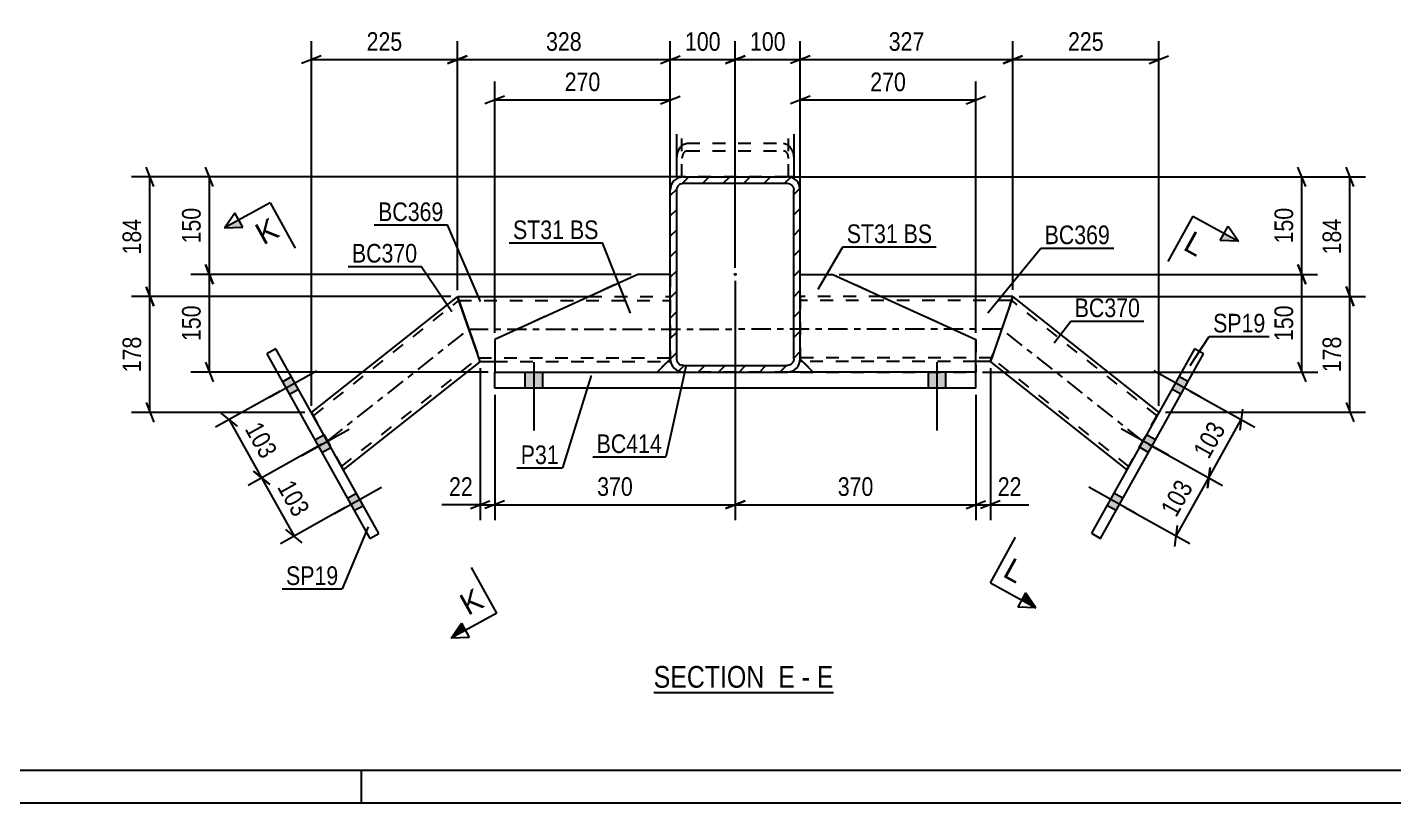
# Model space of a CAD drawing. Header units: millimetres. Extents: x -91 to 750, y -441 to 153.
# Drawn here: x 68.8 to 279, y -440.6 to -321.4 of the extents above; entities that cross this region are included whole.
import ezdxf

# ---------------------------------------------------------------- set-up
doc = ezdxf.new("R2010")
doc.units = ezdxf.units.MM
doc.linetypes.add('DXK_LINE_DOT2', pattern=[3.9198, 1.9599, -1.9599])
doc.linetypes.add('DXK_LINE_DOT3', pattern=[5.9187, 2.979, -0.9799, 0.9799, -0.9799])
doc.styles.add('Arial', font='ARIAL.TTF', dxfattribs={"height": 0.2})
doc.styles.add('Arial Narrow', font='ARIALN.TTF', dxfattribs={"height": 0.2})

# ---------------------------------------------------------------- blocks, each defined once
blk = doc.blocks.new('Unknown-761553909-1135')
at = {"color": 5, "linetype": 'Continuous'}
for p, q in [((-85.77, -435.61), (745.23, -435.61)), ((120.23, -440.61), (120.23, -435.61)), ((-90.77, -440.61), (750.23, -440.61))]:
    blk.add_line(p, q, dxfattribs=at)
blk = doc.blocks.new('Unknown-761553909-19 - 3392')
at = {"color": 6, "linetype": 'Continuous'}
blk.add_line((165.18, -423.69), (192.83, -423.69), dxfattribs=at)
at = {"color": 0, "linetype": 'Continuous'}
blk.add_wipeout([(183.29, -422.94), (183.29, -419.44), (165.18, -419.44), (165.18, -422.94)], dxfattribs=at)
at = {"color": 7, "linetype": 'Continuous', "style": 'Arial Narrow'}
blk.add_text('SECTION ', height=3.34, dxfattribs=at).set_placement((165.18, -422.94))
at = {"color": 0, "linetype": 'Continuous'}
blk.add_wipeout([(186.89, -422.94), (186.89, -419.44), (184.34, -419.44), (184.34, -422.94)], dxfattribs=at)
at = {"color": 7, "linetype": 'Continuous', "style": 'Arial Narrow'}
blk.add_text('E', height=3.34, dxfattribs=at).set_placement((184.34, -422.94))
at = {"color": 0, "linetype": 'Continuous'}
blk.add_wipeout([(189.22, -422.94), (189.22, -419.44), (187.94, -419.44), (187.94, -422.94)], dxfattribs=at)
at = {"color": 7, "linetype": 'Continuous', "style": 'Arial Narrow'}
blk.add_text('-', height=3.34, dxfattribs=at).set_placement((187.94, -422.94))
at = {"color": 0, "linetype": 'Continuous'}
blk.add_wipeout([(192.83, -422.94), (192.83, -419.44), (190.27, -419.44), (190.27, -422.94)], dxfattribs=at)
at = {"color": 7, "linetype": 'Continuous', "style": 'Arial Narrow'}
blk.add_text('E', height=3.34, dxfattribs=at).set_placement((190.27, -422.94))
blk = doc.blocks.new('Part-761553909-3432 - 3392')
at = {"color": 2, "linetype": 'Continuous'}
for p, q in [((107.08, -370.85), (105.68, -371.63)), ((105.68, -371.63), (121.52, -400.01)), ((122.92, -399.23), (107.08, -370.85)), ((121.52, -400.01), (122.92, -399.23))]:
    blk.add_line(p, q, dxfattribs=at)
blk = doc.blocks.new('Bolt-761553909-3536 - 3392')
at = {"linetype": 'Continuous'}
blk.add_hatch(color=1, dxfattribs=at).paths.add_polyline_path([(207.38, -376.92), (210.08, -376.92), (210.08, -374.42), (207.38, -374.42)])
blk.add_hatch(color=1, dxfattribs=at).paths.add_polyline_path([(207.38, -376.92), (210.08, -376.92), (210.08, -374.42), (207.38, -374.42)])
blk.add_hatch(color=1, dxfattribs=at).paths.add_polyline_path([(207.38, -376.92), (210.08, -376.92), (210.08, -374.42), (207.38, -374.42)])
at = {"color": 1, "linetype": 'Continuous'}
for p, q in [((208.73, -372.92), (208.73, -383.42)), ((208.73, -372.92), (208.73, -383.42)), ((208.73, -372.92), (208.73, -383.42)), ((207.38, -374.42), (207.38, -376.92)), ((207.38, -374.42), (207.38, -376.92)), ((207.38, -374.42), (207.38, -376.92)), ((210.08, -374.42), (210.08, -376.92)), ((210.08, -374.42), (210.08, -376.92)), ((210.08, -374.42), (210.08, -376.92))]:
    blk.add_line(p, q, dxfattribs=at)
blk = doc.blocks.new('Part-761553909-3442 - 3392')
at = {"color": 7, "linetype": 'DXK_LINE_DOT2'}
for p, q in [((187.73, -372.42), (187.73, -359.42)), ((187.73, -359.42), (192.73, -359.42)), ((192.73, -359.42), (214.73, -369.42)), ((214.73, -369.42), (214.73, -374.42)), ((189.73, -374.42), (187.73, -372.42)), ((214.73, -374.42), (189.73, -374.42))]:
    blk.add_line(p, q, dxfattribs=at)
blk = doc.blocks.new('Part-761553909-3406 - 3392')
at = {"color": 7, "linetype": 'DXK_LINE_DOT2'}
for p, q in [((162.73, -359.42), (140.73, -369.42)), ((167.73, -359.42), (162.73, -359.42)), ((167.73, -372.42), (167.73, -359.42)), ((140.73, -369.42), (140.73, -374.42)), ((165.73, -374.42), (167.73, -372.42)), ((140.73, -374.42), (165.73, -374.42))]:
    blk.add_line(p, q, dxfattribs=at)
blk = doc.blocks.new('Part-761553909-3398 - 3392')
at = {"color": 2, "linetype": 'Continuous'}
for p, q in [((248.35, -370.84), (232.5, -399.21)), ((233.9, -399.99), (249.75, -371.62)), ((249.75, -371.62), (248.35, -370.84)), ((232.5, -399.21), (233.9, -399.99))]:
    blk.add_line(p, q, dxfattribs=at)
blk = doc.blocks.new('Part-761553909-3411 - 3392')
at = {"color": 2, "linetype": 'Continuous'}
for p, q in [((162.73, -359.42), (140.73, -369.42)), ((167.73, -359.42), (162.73, -359.42)), ((140.73, -369.42), (140.73, -374.42)), ((167.73, -372.42), (165.73, -374.42))]:
    blk.add_line(p, q, dxfattribs=at)
at = {"color": 7, "linetype": 'DXK_LINE_DOT2'}
for p, q in [((167.73, -359.42), (167.73, -372.42)), ((140.73, -374.42), (165.73, -374.42))]:
    blk.add_line(p, q, dxfattribs=at)
blk = doc.blocks.new('Part-761553909-3492 - 3392')
at = {"linetype": 'Continuous'}
h = blk.add_hatch(dxfattribs=at)
h.set_pattern_fill('', scale=0.7, style=0, pattern_type=0)
h.set_pattern_definition([(45, (167.735, -372.419), (-1.57154, 1.57154), [])])
h.paths.add_polyline_path([(167.73, -346.42), (167.73, -372.42), (167.89, -373.18), (168.32, -373.83), (168.97, -374.27), (169.73, -374.42), (185.73, -374.42), (186.5, -374.27), (187.15, -373.83), (187.58, -373.18), (187.73, -372.42), (187.73, -346.42), (187.58, -345.65), (187.15, -345), (186.5, -344.57), (185.73, -344.42), (169.73, -344.42), (168.97, -344.57), (168.32, -345), (167.89, -345.65)])
h.paths.add_polyline_path([(169.03, -345.71), (169.35, -345.5), (169.73, -345.42), (185.73, -345.42), (186.12, -345.5), (186.44, -345.71), (186.66, -346.04), (186.73, -346.42), (186.73, -372.42), (186.66, -372.8), (186.44, -373.13), (186.12, -373.34), (185.73, -373.42), (169.73, -373.42), (169.35, -373.34), (169.03, -373.13), (168.81, -372.8), (168.73, -372.42), (168.73, -346.42), (168.81, -346.04)])
blk.add_hatch(color=30, dxfattribs=at).paths.add_polyline_path([(177.73, -359.52, -1), (177.73, -359.32, -1)])
at = {"color": 2, "linetype": 'Continuous'}
for p, q in [((169.73, -344.42), (168.97, -344.57)), ((169.73, -344.42), (185.73, -344.42)), ((186.5, -344.57), (185.73, -344.42)), ((167.89, -345.65), (167.73, -346.42)), ((167.73, -372.42), (167.73, -346.42)), ((168.73, -346.42), (168.81, -346.04)), ((168.73, -372.42), (168.73, -346.42)), ((169.35, -345.5), (169.73, -345.42)), ((169.73, -345.42), (185.73, -345.42)), ((185.73, -345.42), (186.12, -345.5)), ((186.66, -346.04), (186.73, -346.42)), ((186.73, -372.42), (186.73, -346.42)), ((187.73, -346.42), (187.58, -345.65)), ((187.73, -372.42), (187.73, -346.42)), ((167.73, -372.42), (167.89, -373.18)), ((168.81, -372.8), (168.73, -372.42)), ((169.73, -373.42), (169.35, -373.34)), ((169.73, -373.42), (185.73, -373.42)), ((186.12, -373.34), (185.73, -373.42)), ((186.73, -372.42), (186.66, -372.8)), ((187.58, -373.18), (187.73, -372.42)), ((168.97, -374.27), (169.73, -374.42)), ((169.73, -374.42), (185.73, -374.42)), ((185.73, -374.42), (186.5, -374.27))]:
    blk.add_line(p, q, dxfattribs=at)
at = {"color": 30, "linetype": 'DXK_LINE_DOT3'}
blk.add_line((177.73, -359.42), (177.73, -359.42), dxfattribs=at)
at = {"color": 30, "linetype": 'Continuous'}
blk.add_circle((177.73, -359.42), 0.1, dxfattribs=at)
at = {"color": 2, "linetype": 'Continuous'}
for centre, radius, start, end in [((169.73, -346.42), 2, 112.5, 157.5), ((185.73, -346.42), 2, 22.5, 67.5), ((169.73, -346.42), 1, 112.5, 157.5), ((185.73, -346.42), 1, 22.5, 67.5), ((169.73, -372.42), 2, 202.5, 247.5), ((169.73, -372.42), 1, 202.5, 247.5), ((185.73, -372.42), 1, 292.5, 337.5), ((185.73, -372.42), 2, 292.5, 337.5)]:
    blk.add_arc(centre, radius, start, end, dxfattribs=at)
blk = doc.blocks.new('Part-761553909-3437 - 3392')
at = {"color": 7, "linetype": 'DXK_LINE_DOT2'}
for p, q in [((187.73, -372.42), (187.73, -359.42)), ((187.73, -359.42), (192.73, -359.42)), ((192.73, -359.42), (214.73, -369.42)), ((214.73, -369.42), (214.73, -374.42)), ((189.73, -374.42), (187.73, -372.42)), ((214.73, -374.42), (189.73, -374.42))]:
    blk.add_line(p, q, dxfattribs=at)
blk = doc.blocks.new('Part-761553909-3447 - 3392')
at = {"color": 2, "linetype": 'Continuous'}
for p, q in [((187.73, -359.42), (192.73, -359.42)), ((192.73, -359.42), (214.73, -369.42)), ((214.73, -374.42), (214.73, -369.42)), ((189.73, -374.42), (187.73, -372.42))]:
    blk.add_line(p, q, dxfattribs=at)
at = {"color": 7, "linetype": 'DXK_LINE_DOT2'}
for p, q in [((187.73, -372.42), (187.73, -359.42)), ((214.73, -374.42), (189.73, -374.42))]:
    blk.add_line(p, q, dxfattribs=at)
blk = doc.blocks.new('Part-761553909-3516 - 3392')
at = {"color": 2, "linetype": 'Continuous'}
for p, q in [((140.73, -374.42), (140.73, -374.42)), ((140.73, -376.92), (140.73, -374.42)), ((140.73, -374.42), (169.73, -374.42)), ((214.73, -374.42), (185.74, -374.42)), ((214.73, -374.42), (214.73, -374.42)), ((214.73, -376.92), (214.73, -374.42)), ((140.73, -376.92), (140.73, -376.92)), ((214.73, -376.92), (140.73, -376.92)), ((214.73, -376.92), (214.73, -376.92))]:
    blk.add_line(p, q, dxfattribs=at)
at = {"color": 7, "linetype": 'DXK_LINE_DOT2'}
for p, q in [((140.73, -374.42), (214.73, -374.42)), ((185.74, -374.42), (169.73, -374.42)), ((214.73, -376.92), (140.73, -376.92))]:
    blk.add_line(p, q, dxfattribs=at)
blk = doc.blocks.new('Part-761553909-3452 - 3392')
at = {"color": 7, "linetype": 'DXK_LINE_DOT2'}
for p, q in [((162.73, -359.42), (140.73, -369.42)), ((167.73, -359.42), (162.73, -359.42)), ((167.73, -372.42), (167.73, -359.42)), ((140.73, -369.42), (140.73, -374.42)), ((165.73, -374.42), (167.73, -372.42)), ((140.73, -374.42), (165.73, -374.42))]:
    blk.add_line(p, q, dxfattribs=at)
blk = doc.blocks.new('Bolt-761553909-3535 - 3392')
at = {"linetype": 'Continuous'}
blk.add_hatch(color=1, dxfattribs=at).paths.add_polyline_path([(145.38, -376.92), (148.08, -376.92), (148.08, -374.42), (145.38, -374.42)])
blk.add_hatch(color=1, dxfattribs=at).paths.add_polyline_path([(145.38, -376.92), (148.08, -376.92), (148.08, -374.42), (145.38, -374.42)])
blk.add_hatch(color=1, dxfattribs=at).paths.add_polyline_path([(145.38, -376.92), (148.08, -376.92), (148.08, -374.42), (145.38, -374.42)])
at = {"color": 1, "linetype": 'Continuous'}
for p, q in [((146.73, -372.92), (146.73, -383.42)), ((146.73, -372.92), (146.73, -383.42)), ((146.73, -372.92), (146.73, -383.42)), ((145.38, -374.42), (145.38, -376.92)), ((145.38, -374.42), (145.38, -376.92)), ((145.38, -374.42), (145.38, -376.92)), ((148.08, -374.42), (148.08, -376.92)), ((148.08, -374.42), (148.08, -376.92)), ((148.08, -374.42), (148.08, -376.92))]:
    blk.add_line(p, q, dxfattribs=at)
blk = doc.blocks.new('Part-761553909-3471 - 3392')
at = {"color": 7, "linetype": 'DXK_LINE_DOT2'}
for p, q in [((200.22, -362.82), (187.73, -362.82)), ((187.73, -362.91), (187.73, -362.82)), ((187.73, -362.82), (187.73, -372.42)), ((220.2, -363.42), (187.73, -363.42)), ((220.15, -363.56), (220.4, -362.82)), ((220.37, -362.91), (220.4, -362.82)), ((219.99, -364.02), (219.99, -364.01)), ((219.99, -364.01), (219.99, -364.02)), ((217.38, -371.63), (217.38, -371.62)), ((217.38, -371.62), (217.38, -371.63)), ((187.73, -372.22), (187.73, -372.17)), ((217.18, -372.22), (187.73, -372.22)), ((214.73, -372.82), (188.14, -372.82)), ((216.97, -372.82), (217.09, -372.48)), ((217.23, -372.08), (217, -372.73)), ((217.22, -372.09), (217.23, -372.08))]:
    blk.add_line(p, q, dxfattribs=at)
at = {"color": 2, "linetype": 'Continuous'}
for p, q in [((220.4, -362.82), (200.22, -362.82)), ((219.99, -364.01), (220.15, -363.56)), ((219.99, -364.02), (217.38, -371.62)), ((217.23, -372.08), (217.38, -371.63)), ((187.73, -372.73), (187.73, -372.42)), ((187.73, -372.82), (187.73, -372.73)), ((188.14, -372.82), (187.73, -372.82)), ((216.97, -372.82), (214.73, -372.82))]:
    blk.add_line(p, q, dxfattribs=at)
at = {"color": 7, "linetype": 'DXK_LINE_DOT3'}
blk.add_line((218.69, -367.82), (177.73, -367.82), dxfattribs=at)
blk = doc.blocks.new('Part-761553909-3476 - 3392')
at = {"color": 2, "linetype": 'Continuous'}
for p, q in [((220.41, -362.8), (217.38, -371.63)), ((242.89, -380.6), (220.41, -362.8)), ((217, -372.74), (217.38, -371.63)), ((217, -372.74), (216.97, -372.83)), ((216.97, -372.83), (237.96, -389.45))]:
    blk.add_line(p, q, dxfattribs=at)
at = {"color": 7, "linetype": 'DXK_LINE_DOT2'}
for p, q in [((242.6, -381.14), (220.2, -363.4)), ((217.38, -371.63), (217.09, -372.48)), ((238.25, -388.92), (217.17, -372.23)), ((237.96, -389.45), (242.89, -380.6))]:
    blk.add_line(p, q, dxfattribs=at)
at = {"color": 7, "linetype": 'DXK_LINE_DOT3'}
blk.add_line((240.42, -385.03), (218.69, -367.82), dxfattribs=at)
blk = doc.blocks.new('Part-761553909-3481 - 3392')
at = {"color": 2, "linetype": 'Continuous'}
for p, q in [((134.98, -362.82), (155.25, -362.82)), ((134.98, -362.82), (138.06, -371.62)), ((138.23, -372.08), (138.07, -371.64)), ((138.49, -372.82), (140.73, -372.82)), ((167.33, -372.82), (167.73, -372.82)), ((167.73, -372.47), (167.73, -372.42)), ((167.73, -372.82), (167.73, -372.47))]:
    blk.add_line(p, q, dxfattribs=at)
at = {"color": 7, "linetype": 'DXK_LINE_DOT2'}
for p, q in [((135.19, -363.42), (167.73, -363.42)), ((155.25, -362.82), (167.73, -362.82)), ((167.73, -372.42), (167.73, -362.82)), ((167.73, -363.46), (167.73, -363.42)), ((138.07, -371.64), (138.06, -371.62)), ((138.06, -371.62), (138.07, -371.64)), ((138.07, -371.64), (138.06, -371.62)), ((138.49, -372.82), (138.23, -372.08)), ((138.27, -372.22), (167.73, -372.22)), ((140.73, -372.82), (167.33, -372.82)), ((167.73, -372.73), (167.73, -372.82))]:
    blk.add_line(p, q, dxfattribs=at)
at = {"color": 7, "linetype": 'DXK_LINE_DOT3'}
blk.add_line((136.73, -367.82), (177.73, -367.82), dxfattribs=at)
blk = doc.blocks.new('Part-761553909-3486 - 3392')
at = {"color": 2, "linetype": 'Continuous'}
for p, q in [((112.53, -380.62), (135, -362.86)), ((138.07, -371.64), (135.42, -364.05)), ((138.49, -372.84), (138.07, -371.64)), ((117.47, -389.47), (138.49, -372.84))]:
    blk.add_line(p, q, dxfattribs=at)
at = {"color": 7, "linetype": 'DXK_LINE_DOT2'}
for p, q in [((112.83, -381.15), (135.21, -363.45)), ((135.42, -364.05), (135, -362.86)), ((117.17, -388.93), (138.28, -372.24)), ((138.46, -372.75), (138.37, -372.49)), ((138.49, -372.84), (138.46, -372.75)), ((112.53, -380.62), (117.47, -389.47))]:
    blk.add_line(p, q, dxfattribs=at)
at = {"color": 7, "linetype": 'DXK_LINE_DOT3'}
blk.add_line((115, -385.04), (136.74, -367.85), dxfattribs=at)
blk = doc.blocks.new('Part-761553909-3537 - 3392')
at = {"color": 2, "linetype": 'Continuous'}
for p, q in [((168.73, -344.42), (168.73, -337.86)), ((186.73, -337.86), (186.73, -344.42)), ((169.72, -344.42), (168.73, -344.42)), ((169.72, -344.42), (169.73, -344.42)), ((186.27, -344.42), (185.73, -344.42)), ((186.73, -344.42), (186.27, -344.42))]:
    blk.add_line(p, q, dxfattribs=at)
at = {"color": 7, "linetype": 'DXK_LINE_DOT2'}
for p, q in [((169.53, -344.42), (169.53, -337.86)), ((185.93, -344.42), (185.93, -337.86)), ((169.72, -339.44), (170.33, -339.26)), ((170.33, -340.43), (170.03, -340.52)), ((170.33, -339.26), (185.13, -339.26)), ((170.33, -340.43), (185.13, -340.43)), ((185.13, -339.26), (185.75, -339.44)), ((185.44, -340.52), (185.13, -340.43)), ((168.73, -341.6), (168.86, -340.71)), ((169.6, -341.15), (169.53, -341.6)), ((185.93, -341.6), (185.87, -341.15)), ((186.61, -340.71), (186.73, -341.6)), ((185.75, -344.42), (169.73, -344.42)), ((186.27, -344.42), (185.93, -344.42))]:
    blk.add_line(p, q, dxfattribs=at)
for centre, radius, start, end in [((170.93, -341.19), 2.13, 124.4664, 166.7051), ((184.54, -341.19), 2.13, 13.2949, 55.5336), ((170.63, -341.4), 1.06, 124.4664, 166.7051), ((184.84, -341.4), 1.06, 13.2949, 55.5336)]:
    blk.add_arc(centre, radius, start, end, dxfattribs=at)
blk = doc.blocks.new('Bolt-761553909-3554 - 3392')
at = {"linetype": 'Continuous'}
for points in [[(246.28, -377.82), (247.36, -375.9), (245.96, -375.12), (244.89, -377.04)], [(246.28, -377.82), (247.36, -375.9), (245.96, -375.12), (244.89, -377.04)], [(246.28, -377.82), (247.36, -375.9), (245.96, -375.12), (244.89, -377.04)], [(241.29, -386.77), (242.36, -384.85), (240.96, -384.07), (239.89, -385.99)], [(241.29, -386.77), (242.36, -384.85), (240.96, -384.07), (239.89, -385.99)], [(236.29, -395.72), (237.36, -393.8), (235.96, -393.02), (234.89, -394.94)], [(236.29, -395.72), (237.36, -393.8), (235.96, -393.02), (234.89, -394.94)], [(236.29, -395.72), (237.36, -393.8), (235.96, -393.02), (234.89, -394.94)]]:
    blk.add_hatch(color=1, dxfattribs=at).paths.add_polyline_path(points)
at = {"color": 1, "linetype": 'Continuous'}
for p, q in [((249.35, -378.27), (242.11, -374.22)), ((249.35, -378.27), (242.11, -374.22)), ((249.35, -378.27), (242.11, -374.22)), ((247.36, -375.9), (245.96, -375.12)), ((247.36, -375.9), (245.96, -375.12)), ((247.36, -375.9), (245.96, -375.12)), ((246.28, -377.82), (244.89, -377.04)), ((246.28, -377.82), (244.89, -377.04)), ((246.28, -377.82), (244.89, -377.04)), ((244.35, -387.22), (237.11, -383.17)), ((244.35, -387.22), (237.11, -383.17)), ((242.36, -384.85), (240.96, -384.07)), ((242.36, -384.85), (240.96, -384.07)), ((241.29, -386.77), (239.89, -385.99)), ((241.29, -386.77), (239.89, -385.99)), ((239.36, -396.17), (232.11, -392.12)), ((239.36, -396.17), (232.11, -392.12)), ((239.36, -396.17), (232.11, -392.12)), ((236.29, -395.72), (234.89, -394.94)), ((236.29, -395.72), (234.89, -394.94)), ((236.29, -395.72), (234.89, -394.94)), ((237.36, -393.8), (235.96, -393.02)), ((237.36, -393.8), (235.96, -393.02)), ((237.36, -393.8), (235.96, -393.02))]:
    blk.add_line(p, q, dxfattribs=at)
blk = doc.blocks.new('Bolt-761553909-3555 - 3392')
at = {"linetype": 'Continuous'}
for points in [[(108.07, -375.91), (109.14, -377.83), (110.54, -377.05), (109.47, -375.13)], [(108.07, -375.91), (109.14, -377.83), (110.54, -377.05), (109.47, -375.13)], [(108.07, -375.91), (109.14, -377.83), (110.54, -377.05), (109.47, -375.13)], [(113.07, -384.86), (114.14, -386.78), (115.54, -386), (114.46, -384.08)], [(113.07, -384.86), (114.14, -386.78), (115.54, -386), (114.46, -384.08)], [(118.06, -393.81), (119.13, -395.73), (120.53, -394.95), (119.46, -393.03)], [(118.06, -393.81), (119.13, -395.73), (120.53, -394.95), (119.46, -393.03)], [(118.06, -393.81), (119.13, -395.73), (120.53, -394.95), (119.46, -393.03)]]:
    blk.add_hatch(color=1, dxfattribs=at).paths.add_polyline_path(points)
at = {"color": 1, "linetype": 'Continuous'}
for p, q in [((106.08, -378.29), (113.32, -374.24)), ((106.08, -378.29), (113.32, -374.24)), ((106.08, -378.29), (113.32, -374.24)), ((108.07, -375.91), (109.47, -375.13)), ((108.07, -375.91), (109.47, -375.13)), ((108.07, -375.91), (109.47, -375.13)), ((109.14, -377.83), (110.54, -377.05)), ((109.14, -377.83), (110.54, -377.05)), ((109.14, -377.83), (110.54, -377.05)), ((111.07, -387.24), (118.32, -383.19)), ((111.07, -387.24), (118.32, -383.19)), ((113.07, -384.86), (114.46, -384.08)), ((113.07, -384.86), (114.46, -384.08)), ((114.14, -386.78), (115.54, -386)), ((114.14, -386.78), (115.54, -386)), ((116.07, -396.19), (123.31, -392.14)), ((116.07, -396.19), (123.31, -392.14)), ((116.07, -396.19), (123.31, -392.14)), ((118.06, -393.81), (119.46, -393.03)), ((118.06, -393.81), (119.46, -393.03)), ((118.06, -393.81), (119.46, -393.03)), ((119.13, -395.73), (120.53, -394.95)), ((119.13, -395.73), (120.53, -394.95)), ((119.13, -395.73), (120.53, -394.95))]:
    blk.add_line(p, q, dxfattribs=at)
blk = doc.blocks.new('StraightDimension-761553909-3809 - 3392')
at = {"color": 7, "linetype": 'Continuous'}
for p, q in [((220.41, -361.8), (220.41, -323.55)), ((242.89, -379.6), (242.89, -323.55)), ((221.91, -325.8), (218.91, -327)), ((220.41, -326.4), (242.89, -326.4)), ((241.39, -327), (244.39, -325.8))]:
    blk.add_line(p, q, dxfattribs=at)
at = {"color": 0}
blk.add_wipeout([(234.99, -325.65), (234.99, -321.45), (228.31, -321.45), (228.31, -325.65)], dxfattribs=at)
at = {"color": 3, "style": 'Arial Narrow'}
blk.add_text('225', height=2.863, dxfattribs=at).set_placement((228.91, -325.05))
blk = doc.blocks.new('StraightDimension-761553909-3617 - 3392')
at = {"color": 7, "linetype": 'Continuous'}
for p, q in [((272.87, -364.3), (271.67, -361.3)), ((221.41, -362.8), (274.67, -362.8)), ((272.27, -380.6), (272.27, -362.8)), ((271.67, -379.1), (272.87, -382.1)), ((243.89, -380.6), (274.67, -380.6))]:
    blk.add_line(p, q, dxfattribs=at)
at = {"color": 0}
blk.add_wipeout([(271.52, -368.36), (267.32, -368.36), (267.32, -375.05), (271.52, -375.05)], dxfattribs=at)
at = {"color": 3, "style": 'Arial Narrow'}
blk.add_text('178', height=2.863, rotation=90.0002, dxfattribs=at).set_placement((270.92, -374.45))
blk = doc.blocks.new('StraightDimension-761553909-3639 - 3392')
at = {"color": 7, "linetype": 'Continuous'}
for p, q in [((177.73, -360.42), (177.73, -397.21)), ((214.73, -377.92), (214.73, -397.21)), ((179.23, -394.21), (176.23, -395.41)), ((177.73, -394.81), (214.73, -394.81)), ((213.23, -395.41), (216.23, -394.21))]:
    blk.add_line(p, q, dxfattribs=at)
at = {"color": 0}
blk.add_wipeout([(199.58, -394.06), (199.58, -389.86), (192.89, -389.86), (192.89, -394.06)], dxfattribs=at)
at = {"color": 3, "style": 'Arial Narrow'}
blk.add_text('370', height=2.863, dxfattribs=at).set_placement((193.49, -393.46))
blk = doc.blocks.new('StraightDimension-761553909-3997 - 3392')
at = {"color": 7, "linetype": 'Continuous'}
for p, q in [((114.13, -385.53), (102.78, -391.87)), ((103.62, -389.68), (106.13, -391.71)), ((104.87, -390.7), (109.87, -399.65)), ((117.73, -395.26), (107.77, -400.82)), ((111.12, -400.66), (108.61, -398.63))]:
    blk.add_line(p, q, dxfattribs=at)
at = {"color": 0}
blk.add_wipeout([(109.65, -397.72), (113.32, -395.68), (110.06, -389.84), (106.39, -391.89)], dxfattribs=at)
at = {"color": 3, "style": 'Arial Narrow'}
blk.add_text('103', height=2.863, rotation=-60.8309, dxfattribs=at).set_placement((107.21, -392.12))
blk = doc.blocks.new('StraightDimension-761553909-3934 - 3392')
at = {"color": 7, "linetype": 'Continuous'}
for p, q in [((169.13, -344.42), (84.84, -344.42)), ((88.29, -345.92), (87.09, -342.92)), ((87.69, -362.82), (87.69, -344.42)), ((87.09, -361.32), (88.29, -364.32)), ((133.98, -362.82), (84.84, -362.82))]:
    blk.add_line(p, q, dxfattribs=at)
at = {"color": 0}
blk.add_wipeout([(86.94, -350.28), (82.74, -350.28), (82.74, -356.96), (86.94, -356.96)], dxfattribs=at)
at = {"color": 3, "style": 'Arial Narrow'}
blk.add_text('184', height=2.863, rotation=90.0002, dxfattribs=at).set_placement((86.34, -356.36))
blk = doc.blocks.new('StraightDimension-761553909-3785 - 3392')
at = {"color": 7, "linetype": 'Continuous'}
for p, q in [((112.53, -379.62), (112.53, -323.55)), ((134.98, -361.82), (134.98, -323.55)), ((114.03, -325.8), (111.03, -327)), ((112.53, -326.4), (134.98, -326.4)), ((133.48, -327), (136.48, -325.8))]:
    blk.add_line(p, q, dxfattribs=at)
at = {"color": 0}
blk.add_wipeout([(127.1, -325.65), (127.1, -321.45), (120.42, -321.45), (120.42, -325.65)], dxfattribs=at)
at = {"color": 3, "style": 'Arial Narrow'}
blk.add_text('225', height=2.863, dxfattribs=at).set_placement((121.02, -325.05))
blk = doc.blocks.new('StraightDimension-761553909-3712 - 3392')
at = {"color": 7, "linetype": 'Continuous'}
for p, q in [((177.73, -360.42), (177.73, -397.21)), ((140.73, -377.92), (140.73, -397.21)), ((142.23, -394.21), (139.23, -395.41)), ((140.73, -394.81), (177.73, -394.81)), ((176.23, -395.41), (179.23, -394.21))]:
    blk.add_line(p, q, dxfattribs=at)
at = {"color": 0}
blk.add_wipeout([(162.58, -394.06), (162.58, -389.86), (155.89, -389.86), (155.89, -394.06)], dxfattribs=at)
at = {"color": 3, "style": 'Arial Narrow'}
blk.add_text('370', height=2.863, dxfattribs=at).set_placement((156.49, -393.46))
blk = doc.blocks.new('StraightDimension-761553909-3760 - 3392')
at = {"color": 7, "linetype": 'Continuous'}
for p, q in [((177.73, -358.42), (177.73, -323.55)), ((187.73, -358.42), (187.73, -323.55)), ((176.23, -327), (179.23, -325.8)), ((177.73, -326.4), (187.73, -326.4)), ((189.23, -325.8), (186.23, -327))]:
    blk.add_line(p, q, dxfattribs=at)
at = {"color": 0}
blk.add_wipeout([(186.08, -325.65), (186.08, -321.45), (179.39, -321.45), (179.39, -325.65)], dxfattribs=at)
at = {"color": 3, "style": 'Arial Narrow'}
blk.add_text('100', height=2.863, dxfattribs=at).set_placement((179.99, -325.05))
blk = doc.blocks.new('StraightDimension-761553909-3581 - 3392')
at = {"color": 7, "linetype": 'Continuous'}
for p, q in [((140.73, -368.42), (140.73, -329.75)), ((167.73, -345.82), (167.73, -329.75)), ((142.23, -332), (139.23, -333.2)), ((166.23, -333.2), (169.23, -332)), ((140.73, -332.6), (167.73, -332.6))]:
    blk.add_line(p, q, dxfattribs=at)
at = {"color": 0}
blk.add_wipeout([(157.58, -331.85), (157.58, -327.65), (150.89, -327.65), (150.89, -331.85)], dxfattribs=at)
at = {"color": 3, "style": 'Arial Narrow'}
blk.add_text('270', height=2.863, dxfattribs=at).set_placement((151.49, -331.25))
blk = doc.blocks.new('StraightDimension-761553909-3604 - 3392')
at = {"color": 7, "linetype": 'Continuous'}
for p, q in [((186.33, -344.42), (274.67, -344.42)), ((272.87, -345.92), (271.67, -342.92)), ((272.27, -362.8), (272.27, -344.42)), ((271.67, -361.3), (272.87, -364.3)), ((221.41, -362.8), (274.67, -362.8))]:
    blk.add_line(p, q, dxfattribs=at)
at = {"color": 0}
blk.add_wipeout([(271.52, -350.27), (267.32, -350.27), (267.32, -356.95), (271.52, -356.95)], dxfattribs=at)
at = {"color": 3, "style": 'Arial Narrow'}
blk.add_text('184', height=2.863, rotation=90.0002, dxfattribs=at).set_placement((270.92, -356.35))
blk = doc.blocks.new('StraightDimension-761553909-4032 - 3392')
at = {"color": 7, "linetype": 'Continuous'}
for p, q in [((265.48, -360.92), (264.28, -357.92)), ((193.73, -359.42), (267.28, -359.42)), ((264.88, -374.42), (264.88, -359.42)), ((264.28, -372.92), (265.48, -375.92)), ((215.73, -374.42), (267.28, -374.42))]:
    blk.add_line(p, q, dxfattribs=at)
at = {"color": 0}
blk.add_wipeout([(264.13, -363.58), (259.93, -363.58), (259.93, -370.26), (264.13, -370.26)], dxfattribs=at)
at = {"color": 3, "style": 'Arial Narrow'}
blk.add_text('150', height=2.863, rotation=90.0002, dxfattribs=at).set_placement((263.53, -369.66))
blk = doc.blocks.new('StraightDimension-761553909-3663 - 3392')
at = {"color": 7, "linetype": 'Continuous'}
for p, q in [((216.97, -373.82), (216.97, -397.21)), ((214.73, -377.92), (214.73, -397.21)), ((213.23, -395.41), (216.23, -394.21)), ((214.73, -394.81), (216.97, -394.81)), ((218.47, -394.21), (215.47, -395.41))]:
    blk.add_line(p, q, dxfattribs=at)
at = {"color": 0}
blk.add_wipeout([(222.35, -394.06), (222.35, -389.86), (217.5, -389.86), (217.5, -394.06)], dxfattribs=at)
at = {"color": 7, "linetype": 'Continuous'}
blk.add_line((216.97, -394.81), (222.88, -394.81), dxfattribs=at)
blk.add_line((216.97, -394.81), (222.88, -394.81), dxfattribs=at)
at = {"color": 3, "style": 'Arial Narrow'}
blk.add_text('22', height=2.863, dxfattribs=at).set_placement((218.1, -393.46))
blk = doc.blocks.new('StraightDimension-761553909-3688 - 3392')
at = {"color": 7, "linetype": 'Continuous'}
for p, q in [((138.49, -373.82), (138.49, -397.21)), ((140.73, -377.92), (140.73, -397.21)), ((136.99, -395.41), (139.99, -394.21)), ((138.49, -394.81), (140.73, -394.81)), ((142.23, -394.21), (139.23, -395.41))]:
    blk.add_line(p, q, dxfattribs=at)
at = {"color": 0}
blk.add_wipeout([(137.96, -394.06), (137.96, -389.86), (133.1, -389.86), (133.1, -394.06)], dxfattribs=at)
at = {"color": 7, "linetype": 'Continuous'}
blk.add_line((138.49, -394.81), (132.58, -394.81), dxfattribs=at)
blk.add_line((138.49, -394.81), (132.58, -394.81), dxfattribs=at)
at = {"color": 3, "style": 'Arial Narrow'}
blk.add_text('22', height=2.863, dxfattribs=at).set_placement((133.7, -393.46))
blk = doc.blocks.new('StraightDimension-761553909-3986 - 3392')
at = {"color": 7, "linetype": 'Continuous'}
for p, q in [((247.69, -377.35), (257.65, -382.9)), ((255.76, -380.13), (255.34, -383.34)), ((250.55, -390.68), (255.55, -381.73)), ((241.3, -385.51), (252.65, -391.85)), ((250.34, -392.29), (250.76, -389.08))]:
    blk.add_line(p, q, dxfattribs=at)
at = {"color": 0}
blk.add_wipeout([(254.03, -382.92), (250.36, -380.88), (247.1, -386.71), (250.77, -388.76)], dxfattribs=at)
at = {"color": 3, "style": 'Arial Narrow'}
blk.add_text('103', height=2.863, rotation=60.8195, dxfattribs=at).set_placement((250.54, -387.94))
blk = doc.blocks.new('StraightDimension-761553909-3737 - 3392')
at = {"color": 7, "linetype": 'Continuous'}
for p, q in [((187.73, -345.82), (187.73, -329.76)), ((214.73, -368.42), (214.73, -329.76)), ((189.23, -332.01), (186.23, -333.21)), ((213.23, -333.21), (216.23, -332.01)), ((187.73, -332.61), (214.73, -332.61))]:
    blk.add_line(p, q, dxfattribs=at)
at = {"color": 0}
blk.add_wipeout([(204.58, -331.86), (204.58, -327.66), (197.89, -327.66), (197.89, -331.86)], dxfattribs=at)
at = {"color": 3, "style": 'Arial Narrow'}
blk.add_text('270', height=2.863, dxfattribs=at).set_placement((198.49, -331.26))
blk = doc.blocks.new('StraightDimension-761553909-3836 - 3392')
at = {"color": 7, "linetype": 'Continuous'}
for p, q in [((134.98, -361.82), (134.98, -323.55)), ((167.73, -358.42), (167.73, -323.55)), ((136.48, -325.8), (133.48, -327)), ((134.98, -326.4), (167.73, -326.4)), ((166.23, -327), (169.23, -325.8))]:
    blk.add_line(p, q, dxfattribs=at)
at = {"color": 0}
blk.add_wipeout([(154.7, -325.65), (154.7, -321.45), (148.02, -321.45), (148.02, -325.65)], dxfattribs=at)
at = {"color": 3, "style": 'Arial Narrow'}
blk.add_text('328', height=2.863, dxfattribs=at).set_placement((148.62, -325.05))
blk = doc.blocks.new('StraightDimension-761553909-3854 - 3392')
at = {"color": 7, "linetype": 'Continuous'}
for p, q in [((187.73, -358.42), (187.73, -323.55)), ((220.41, -361.8), (220.41, -323.55)), ((189.23, -325.8), (186.23, -327)), ((187.73, -326.4), (220.41, -326.4)), ((218.91, -327), (221.91, -325.8))]:
    blk.add_line(p, q, dxfattribs=at)
at = {"color": 0}
blk.add_wipeout([(207.41, -325.65), (207.41, -321.45), (200.73, -321.45), (200.73, -325.65)], dxfattribs=at)
at = {"color": 3, "style": 'Arial Narrow'}
blk.add_text('327', height=2.863, dxfattribs=at).set_placement((201.33, -325.05))
blk = doc.blocks.new('StraightDimension-761553909-3875 - 3392')
at = {"color": 7, "linetype": 'Continuous'}
for p, q in [((167.73, -358.42), (167.73, -323.55)), ((177.73, -358.42), (177.73, -323.55)), ((166.23, -327), (169.23, -325.8)), ((167.73, -326.4), (177.73, -326.4)), ((179.23, -325.8), (176.23, -327))]:
    blk.add_line(p, q, dxfattribs=at)
at = {"color": 0}
blk.add_wipeout([(176.08, -325.65), (176.08, -321.45), (169.39, -321.45), (169.39, -325.65)], dxfattribs=at)
at = {"color": 3, "style": 'Arial Narrow'}
blk.add_text('100', height=2.863, dxfattribs=at).set_placement((169.99, -325.05))
blk = doc.blocks.new('StraightDimension-761553909-3901 - 3392')
at = {"color": 7, "linetype": 'Continuous'}
for p, q in [((169.13, -344.42), (93.99, -344.42)), ((97.44, -345.92), (96.24, -342.92)), ((96.84, -359.42), (96.84, -344.42)), ((96.24, -357.92), (97.44, -360.92)), ((161.73, -359.42), (93.99, -359.42))]:
    blk.add_line(p, q, dxfattribs=at)
at = {"color": 0}
blk.add_wipeout([(96.09, -348.58), (91.89, -348.58), (91.89, -355.26), (96.09, -355.26)], dxfattribs=at)
at = {"color": 3, "style": 'Arial Narrow'}
blk.add_text('150', height=2.863, rotation=90.0002, dxfattribs=at).set_placement((95.49, -354.66))
blk = doc.blocks.new('StraightDimension-761553909-3917 - 3392')
at = {"color": 7, "linetype": 'Continuous'}
for p, q in [((97.44, -360.92), (96.24, -357.92)), ((161.73, -359.42), (93.99, -359.42)), ((96.84, -374.42), (96.84, -359.42)), ((96.24, -372.92), (97.44, -375.92)), ((139.73, -374.42), (93.99, -374.42))]:
    blk.add_line(p, q, dxfattribs=at)
at = {"color": 0}
blk.add_wipeout([(96.09, -363.58), (91.89, -363.58), (91.89, -370.26), (96.09, -370.26)], dxfattribs=at)
at = {"color": 3, "style": 'Arial Narrow'}
blk.add_text('150', height=2.863, rotation=90.0002, dxfattribs=at).set_placement((95.49, -369.66))
blk = doc.blocks.new('StraightDimension-761553909-3951 - 3392')
at = {"color": 7, "linetype": 'Continuous'}
for p, q in [((88.29, -364.32), (87.09, -361.32)), ((133.98, -362.82), (84.84, -362.82)), ((87.69, -380.62), (87.69, -362.82)), ((87.09, -379.12), (88.29, -382.12)), ((111.53, -380.62), (84.84, -380.62))]:
    blk.add_line(p, q, dxfattribs=at)
at = {"color": 0}
blk.add_wipeout([(86.94, -368.38), (82.74, -368.38), (82.74, -375.06), (86.94, -375.06)], dxfattribs=at)
at = {"color": 3, "style": 'Arial Narrow'}
blk.add_text('178', height=2.863, rotation=90.0002, dxfattribs=at).set_placement((86.34, -374.46))
blk = doc.blocks.new('StraightDimension-761553909-3977 - 3392')
at = {"color": 7, "linetype": 'Continuous'}
for p, q in [((241.3, -385.51), (252.65, -391.85)), ((245.55, -399.63), (250.55, -390.68)), ((250.76, -389.08), (250.34, -392.29)), ((237.7, -395.24), (247.65, -400.8)), ((245.35, -401.23), (245.76, -398.03))]:
    blk.add_line(p, q, dxfattribs=at)
at = {"color": 0}
blk.add_wipeout([(249.03, -391.87), (245.36, -389.83), (242.1, -395.66), (245.77, -397.71)], dxfattribs=at)
at = {"color": 3, "style": 'Arial Narrow'}
blk.add_text('103', height=2.863, rotation=60.8195, dxfattribs=at).set_placement((245.54, -396.89))
blk = doc.blocks.new('StraightDimension-761553909-4006 - 3392')
at = {"color": 7, "linetype": 'Continuous'}
for p, q in [((107.73, -377.36), (97.78, -382.92)), ((98.62, -380.73), (101.13, -382.76)), ((99.88, -381.75), (104.87, -390.7)), ((114.13, -385.53), (102.78, -391.87)), ((106.13, -391.71), (103.62, -389.68))]:
    blk.add_line(p, q, dxfattribs=at)
at = {"color": 0}
blk.add_wipeout([(104.66, -388.77), (108.32, -386.73), (105.07, -380.89), (101.4, -382.94)], dxfattribs=at)
at = {"color": 3, "style": 'Arial Narrow'}
blk.add_text('103', height=2.863, rotation=-60.8309, dxfattribs=at).set_placement((102.22, -383.17))
blk = doc.blocks.new('StraightDimension-761553909-4016 - 3392')
at = {"color": 7, "linetype": 'Continuous'}
for p, q in [((186.33, -344.42), (267.28, -344.42)), ((265.48, -345.92), (264.28, -342.92)), ((264.88, -359.42), (264.88, -344.42)), ((264.28, -357.92), (265.48, -360.92)), ((193.73, -359.42), (267.28, -359.42))]:
    blk.add_line(p, q, dxfattribs=at)
at = {"color": 0}
blk.add_wipeout([(264.13, -348.58), (259.93, -348.58), (259.93, -355.26), (264.13, -355.26)], dxfattribs=at)
at = {"color": 3, "style": 'Arial Narrow'}
blk.add_text('150', height=2.863, rotation=90.0002, dxfattribs=at).set_placement((263.53, -354.66))
blk = doc.blocks.new('Mark-761553909-3472 - 3392')
at = {"color": 0}
blk.add_wipeout([(239.98, -365.98), (239.98, -362.98), (229.94, -362.98), (229.94, -365.98)], dxfattribs=at)
blk.add_wipeout([(239.98, -365.98), (239.98, -362.98), (229.94, -362.98), (229.94, -365.98)], dxfattribs=at)
at = {"color": 30, "linetype": 'Continuous'}
for p, q in [((226.79, -369.92), (229.34, -366.58)), ((229.34, -366.58), (240.58, -366.58))]:
    blk.add_line(p, q, dxfattribs=at)
at = {"color": 3, "style": 'Arial Narrow'}
blk.add_text('BC370', height=2.863, dxfattribs=at).set_placement((229.94, -365.98))
blk = doc.blocks.new('Mark-761553909-3394 - 3392')
at = {"color": 0}
blk.add_wipeout([(259.27, -368.34), (259.27, -365.34), (251.23, -365.34), (251.23, -368.34)], dxfattribs=at)
blk.add_wipeout([(259.27, -368.34), (259.27, -365.34), (251.23, -365.34), (251.23, -368.34)], dxfattribs=at)
at = {"color": 30, "linetype": 'Continuous'}
for p, q in [((247.7, -373.44), (250.63, -368.94)), ((250.63, -368.94), (259.87, -368.94))]:
    blk.add_line(p, q, dxfattribs=at)
at = {"color": 3, "style": 'Arial Narrow'}
blk.add_text('SP19', height=2.863, dxfattribs=at).set_placement((251.23, -368.34))
blk = doc.blocks.new('MarkSet-761553909-4096 - 3392')
at = {"color": 0}
blk.add_wipeout([(202.73, -354.6), (202.73, -351.6), (194.88, -351.6), (194.88, -354.6)], dxfattribs=at)
blk.add_wipeout([(202.73, -354.6), (202.73, -351.6), (194.88, -351.6), (194.88, -354.6)], dxfattribs=at)
at = {"color": 30, "linetype": 'Continuous'}
blk.add_line((190.46, -361.71), (194.28, -355.2), dxfattribs=at)
at = {"color": 3, "style": 'Arial Narrow'}
blk.add_text('ST31', height=2.863, dxfattribs=at).set_placement((194.88, -354.6))
at = {"color": 0}
blk.add_wipeout([(208.01, -354.6), (208.01, -351.6), (203.63, -351.6), (203.63, -354.6)], dxfattribs=at)
blk.add_wipeout([(208.01, -354.6), (208.01, -351.6), (203.63, -351.6), (203.63, -354.6)], dxfattribs=at)
at = {"color": 30, "linetype": 'Continuous'}
blk.add_line((194.28, -355.2), (208.61, -355.2), dxfattribs=at)
at = {"color": 3, "style": 'Arial Narrow'}
blk.add_text('BS', height=2.863, dxfattribs=at).set_placement((203.63, -354.6))
blk = doc.blocks.new('SectionMark-761553909-4069 - 3392')
at = {"linetype": 'Continuous'}
for points in [[(252.31, -354.21), (252.92, -353.11), (255.11, -354.32)], [(221.78, -409.46), (222.39, -408.37), (223.97, -410.67)]]:
    blk.add_hatch(color=6, dxfattribs=at).paths.add_polyline_path(points)
at = {"color": 6, "linetype": 'Continuous'}
for p, q in [((252.31, -354.21), (253.52, -352.02)), ((253.52, -352.02), (255.11, -354.32)), ((255.11, -354.32), (252.31, -354.21)), ((222.39, -408.37), (221.18, -410.56)), ((223.97, -410.67), (222.39, -408.37)), ((223.97, -410.67), (221.18, -410.56))]:
    blk.add_line(p, q, dxfattribs=at)
at = {"color": 0, "linetype": 'Continuous'}
for points in [[(248.71, -356.78), (250.4, -353.72), (248.13, -352.47), (246.44, -355.53)], [(220.96, -407.01), (222.65, -403.95), (220.38, -402.69), (218.69, -405.75)]]:
    blk.add_wipeout(points, dxfattribs=at)
at = {"color": 6, "linetype": 'Continuous'}
for p, q in [((248.11, -350.45), (244.24, -357.45)), ((248.11, -350.45), (255.11, -354.32)), ((216.97, -406.8), (220.84, -399.8)), ((216.97, -406.8), (223.97, -410.67))]:
    blk.add_line(p, q, dxfattribs=at)
at = {"color": 3, "linetype": 'Continuous', "style": 'Arial'}
for p in [(246.44, -355.53), (218.69, -405.75)]:
    blk.add_text('L', height=3.34, rotation=-28.9229, dxfattribs=at).set_placement(p)
blk = doc.blocks.new('Mark-761553909-3428 - 3392')
at = {"color": 0}
blk.add_wipeout([(116.67, -407.15), (116.67, -404.15), (108.63, -404.15), (108.63, -407.15)], dxfattribs=at)
blk.add_wipeout([(116.67, -407.15), (116.67, -404.15), (108.63, -404.15), (108.63, -407.15)], dxfattribs=at)
at = {"color": 30, "linetype": 'Continuous'}
for p in [(121.28, -398.2), (108.03, -407.75)]:
    blk.add_line(p, (117.27, -407.75), dxfattribs=at)
at = {"color": 3, "style": 'Arial Narrow'}
blk.add_text('SP19', height=2.863, dxfattribs=at).set_placement((108.63, -407.15))
blk = doc.blocks.new('MarkSet-761553909-4089 - 3392')
at = {"color": 0}
blk.add_wipeout([(151.4, -353.99), (151.4, -350.99), (143.54, -350.99), (143.54, -353.99)], dxfattribs=at)
blk.add_wipeout([(151.4, -353.99), (151.4, -350.99), (143.54, -350.99), (143.54, -353.99)], dxfattribs=at)
at = {"color": 3, "style": 'Arial Narrow'}
blk.add_text('ST31', height=2.863, dxfattribs=at).set_placement((143.54, -353.99))
at = {"color": 0}
blk.add_wipeout([(156.68, -353.99), (156.68, -350.99), (152.3, -350.99), (152.3, -353.99)], dxfattribs=at)
blk.add_wipeout([(156.68, -353.99), (156.68, -350.99), (152.3, -350.99), (152.3, -353.99)], dxfattribs=at)
at = {"color": 30, "linetype": 'Continuous'}
for p in [(142.94, -354.59), (161.61, -365.4)]:
    blk.add_line(p, (157.28, -354.59), dxfattribs=at)
at = {"color": 3, "style": 'Arial Narrow'}
blk.add_text('BS', height=2.863, dxfattribs=at).set_placement((152.3, -353.99))
blk = doc.blocks.new('Mark-761553909-3467 - 3392')
at = {"color": 0}
blk.add_wipeout([(235.36, -354.77), (235.36, -351.77), (225.31, -351.77), (225.31, -354.77)], dxfattribs=at)
blk.add_wipeout([(235.36, -354.77), (235.36, -351.77), (225.31, -351.77), (225.31, -354.77)], dxfattribs=at)
at = {"color": 30, "linetype": 'Continuous'}
for p, q in [((216.59, -365.3), (224.71, -355.37)), ((224.71, -355.37), (235.96, -355.37))]:
    blk.add_line(p, q, dxfattribs=at)
at = {"color": 3, "style": 'Arial Narrow'}
blk.add_text('BC369', height=2.863, dxfattribs=at).set_placement((225.31, -354.77))
blk = doc.blocks.new('Mark-761553909-3477 - 3392')
at = {"color": 0}
blk.add_wipeout([(132.84, -351.22), (132.84, -348.22), (122.79, -348.22), (122.79, -351.22)], dxfattribs=at)
blk.add_wipeout([(132.84, -351.22), (132.84, -348.22), (122.79, -348.22), (122.79, -351.22)], dxfattribs=at)
at = {"color": 30, "linetype": 'Continuous'}
for p in [(122.19, -351.82), (138.56, -363.56)]:
    blk.add_line(p, (133.44, -351.82), dxfattribs=at)
at = {"color": 3, "style": 'Arial Narrow'}
blk.add_text('BC369', height=2.863, dxfattribs=at).set_placement((122.79, -351.22))
blk = doc.blocks.new('Mark-761553909-3482 - 3392')
at = {"color": 0}
blk.add_wipeout([(128.81, -357.6), (128.81, -354.6), (118.76, -354.6), (118.76, -357.6)], dxfattribs=at)
blk.add_wipeout([(128.81, -357.6), (128.81, -354.6), (118.76, -354.6), (118.76, -357.6)], dxfattribs=at)
at = {"color": 30, "linetype": 'Continuous'}
for p in [(118.16, -358.2), (134.13, -365.17)]:
    blk.add_line(p, (129.41, -358.2), dxfattribs=at)
at = {"color": 3, "style": 'Arial Narrow'}
blk.add_text('BC370', height=2.863, dxfattribs=at).set_placement((118.76, -357.6))
blk = doc.blocks.new('Mark-761553909-3488 - 3392')
at = {"color": 0}
blk.add_wipeout([(166.45, -386.87), (166.45, -383.87), (156.4, -383.87), (156.4, -386.87)], dxfattribs=at)
blk.add_wipeout([(166.45, -386.87), (166.45, -383.87), (156.4, -383.87), (156.4, -386.87)], dxfattribs=at)
at = {"color": 30, "linetype": 'Continuous'}
for p in [(170.15, -373.38), (155.8, -387.47)]:
    blk.add_line(p, (167.05, -387.47), dxfattribs=at)
at = {"color": 3, "style": 'Arial Narrow'}
blk.add_text('BC414', height=2.863, dxfattribs=at).set_placement((156.4, -386.87))
blk = doc.blocks.new('Mark-761553909-3512 - 3392')
at = {"color": 0}
blk.add_wipeout([(150.57, -388.57), (150.57, -385.57), (144.73, -385.57), (144.73, -388.57)], dxfattribs=at)
blk.add_wipeout([(150.57, -388.57), (150.57, -385.57), (144.73, -385.57), (144.73, -388.57)], dxfattribs=at)
at = {"color": 30, "linetype": 'Continuous'}
for p in [(155.56, -374.95), (144.13, -389.17)]:
    blk.add_line(p, (151.17, -389.17), dxfattribs=at)
at = {"color": 3, "style": 'Arial Narrow'}
blk.add_text('P31', height=2.863, dxfattribs=at).set_placement((144.73, -388.57))
blk = doc.blocks.new('SectionMark-761553909-4071 - 3392')
at = {"linetype": 'Continuous'}
for points in [[(101.37, -351.06), (101.97, -352.16), (99.18, -352.27)], [(135.61, -413.04), (136.22, -414.14), (134.03, -415.35)]]:
    blk.add_hatch(color=6, dxfattribs=at).paths.add_polyline_path(points)
at = {"color": 6, "linetype": 'Continuous'}
for p, q in [((99.18, -352.27), (100.76, -349.97)), ((101.97, -352.16), (100.76, -349.97)), ((99.18, -352.27), (101.97, -352.16)), ((134.03, -415.35), (135.61, -413.04)), ((135.61, -413.04), (136.82, -415.23)), ((136.82, -415.23), (134.03, -415.35))]:
    blk.add_line(p, q, dxfattribs=at)
at = {"color": 0, "linetype": 'Continuous'}
for points in [[(107.84, -353.48), (106.15, -350.42), (103.43, -351.92), (105.12, -354.99)], [(139.31, -410.43), (137.62, -407.36), (134.89, -408.87), (136.59, -411.93)]]:
    blk.add_wipeout(points, dxfattribs=at)
at = {"color": 6, "linetype": 'Continuous'}
for p, q in [((106.18, -348.4), (99.18, -352.27)), ((106.18, -348.4), (110.05, -355.41)), ((141.03, -411.48), (137.16, -404.47)), ((141.03, -411.48), (134.03, -415.35))]:
    blk.add_line(p, q, dxfattribs=at)
at = {"color": 3, "linetype": 'Continuous', "style": 'Arial'}
for p in [(105.12, -354.99), (136.59, -411.93)]:
    blk.add_text('K', height=3.34, rotation=28.9229, dxfattribs=at).set_placement(p)

msp = doc.modelspace()

# ---------------------------------------------------------------- block references
for name in ['Unknown-761553909-1135', 'Part-761553909-3537 - 3392', 'Part-761553909-3492 - 3392', 'Part-761553909-3406 - 3392', 'Part-761553909-3411 - 3392', 'Part-761553909-3452 - 3392', 'Part-761553909-3442 - 3392', 'Part-761553909-3437 - 3392', 'Part-761553909-3447 - 3392', 'Part-761553909-3486 - 3392', 'Part-761553909-3481 - 3392', 'Part-761553909-3471 - 3392', 'Part-761553909-3476 - 3392', 'Part-761553909-3432 - 3392', 'Part-761553909-3398 - 3392', 'Bolt-761553909-3535 - 3392', 'Bolt-761553909-3536 - 3392', 'Bolt-761553909-3555 - 3392', 'Part-761553909-3516 - 3392', 'Bolt-761553909-3554 - 3392']:
    msp.add_blockref(name, (0, 0))

# ---------------------------------------------------------------- next in the draw order: block references
for name in ['StraightDimension-761553909-3760 - 3392', 'StraightDimension-761553909-3809 - 3392', 'StraightDimension-761553909-3934 - 3392', 'StraightDimension-761553909-3639 - 3392', 'StraightDimension-761553909-3997 - 3392', 'Unknown-761553909-19 - 3392']:
    msp.add_blockref(name, (0, 0))

# ---------------------------------------------------------------- next in the draw order: block references
for name in ['StraightDimension-761553909-3785 - 3392', 'StraightDimension-761553909-3712 - 3392', 'StraightDimension-761553909-3617 - 3392', 'Mark-761553909-3428 - 3392']:
    msp.add_blockref(name, (0, 0))

# ---------------------------------------------------------------- next in the draw order: block references
for name in ['StraightDimension-761553909-3581 - 3392', 'StraightDimension-761553909-3604 - 3392', 'StraightDimension-761553909-3688 - 3392', 'StraightDimension-761553909-3986 - 3392']:
    msp.add_blockref(name, (0, 0))

# ---------------------------------------------------------------- next in the draw order: block references
for name in ['StraightDimension-761553909-3836 - 3392', 'StraightDimension-761553909-4032 - 3392', 'StraightDimension-761553909-3977 - 3392']:
    msp.add_blockref(name, (0, 0))

# ---------------------------------------------------------------- next in the draw order: block references
for name in ['StraightDimension-761553909-3875 - 3392', 'StraightDimension-761553909-3737 - 3392', 'Mark-761553909-3472 - 3392', 'Mark-761553909-3394 - 3392', 'StraightDimension-761553909-3663 - 3392']:
    msp.add_blockref(name, (0, 0))

# ---------------------------------------------------------------- next in the draw order: block references
for name in ['StraightDimension-761553909-3854 - 3392', 'StraightDimension-761553909-3901 - 3392']:
    msp.add_blockref(name, (0, 0))

# ---------------------------------------------------------------- next in the draw order: block references
for name in ['StraightDimension-761553909-4016 - 3392', 'StraightDimension-761553909-3917 - 3392']:
    msp.add_blockref(name, (0, 0))

# ---------------------------------------------------------------- next in the draw order: block references
for name in ['SectionMark-761553909-4069 - 3392', 'MarkSet-761553909-4089 - 3392', 'MarkSet-761553909-4096 - 3392', 'StraightDimension-761553909-3951 - 3392', 'Mark-761553909-3488 - 3392']:
    msp.add_blockref(name, (0, 0))

# ---------------------------------------------------------------- next in the draw order: block references
for name in ['Mark-761553909-3477 - 3392', 'Mark-761553909-3467 - 3392', 'Mark-761553909-3512 - 3392', 'StraightDimension-761553909-4006 - 3392']:
    msp.add_blockref(name, (0, 0))

# ---------------------------------------------------------------- next in the draw order: block references
msp.add_blockref('Mark-761553909-3482 - 3392', (0, 0))

# ---------------------------------------------------------------- next in the draw order: block references
msp.add_blockref('SectionMark-761553909-4071 - 3392', (0, 0))

doc.saveas('drawing.dxf')
